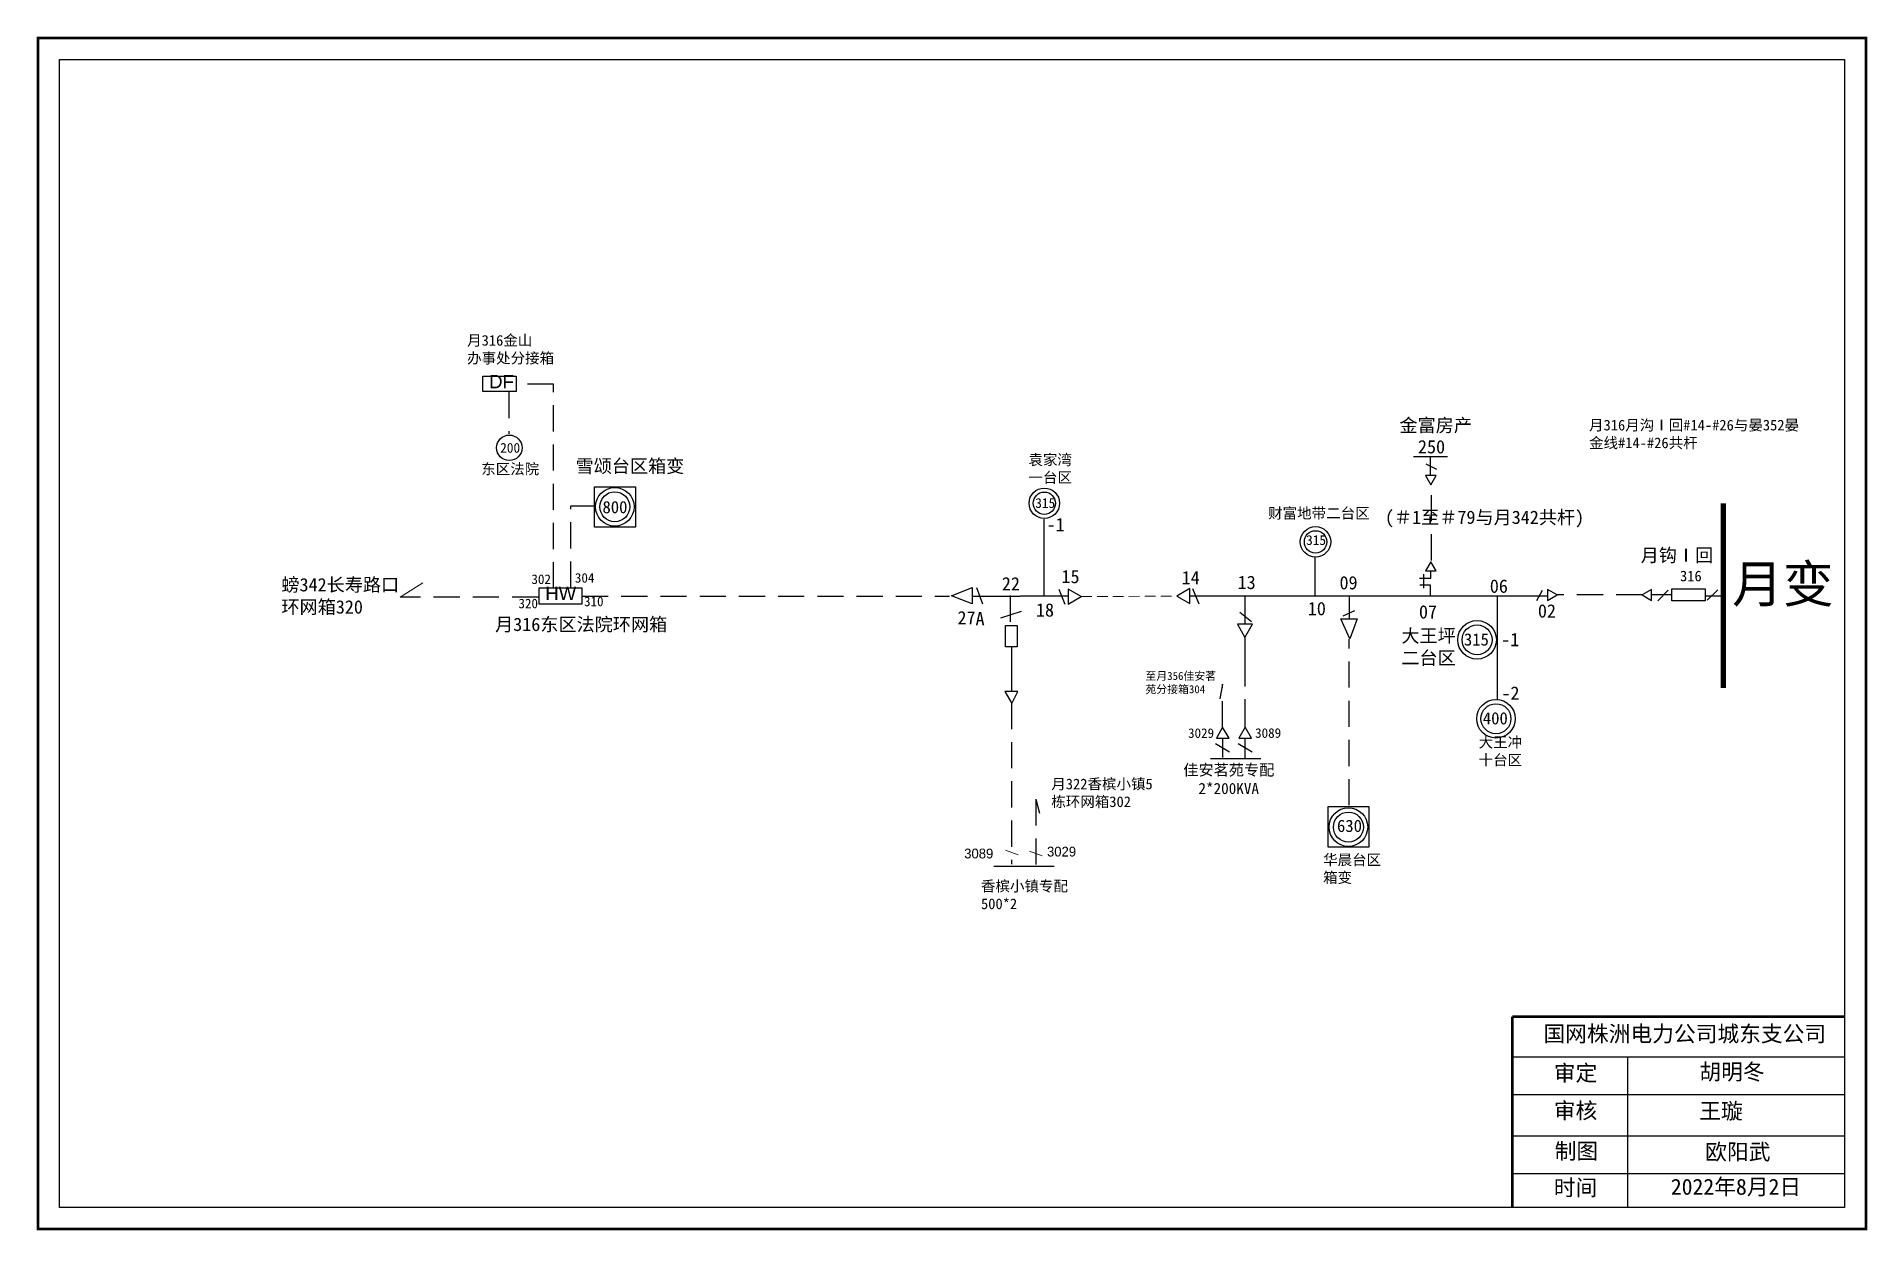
# Model space of a CAD drawing. Extents: x 0 to 344, y 0 to 224.
import ezdxf

# ---------------------------------------------------------------- set-up
doc = ezdxf.new("R2010")
doc.units = 0
doc.header["$LTSCALE"] = 0.774411
doc.linetypes.add('ACAD_ISO02W100', pattern=[15, 12, -3])
doc.linetypes.add('DASHED2', pattern=[9.525, 6.35, -3.175])
doc.layers.get('0').update_dxf_attribs({"linetype": 'CONTINUOUS'})
doc.layers.add('0-RefEdit0', color=7, linetype='CONTINUOUS')
doc.layers.add('MiniCADLayer', color=7, linetype='CONTINUOUS', lineweight=20)
doc.styles.add('hztxt_txtstyle_0.00_0_0', font='', dxfattribs={"bigfont": 'hztxt.shx'})
doc.styles.get("Standard").update_dxf_attribs({"font": '', "height": 2.5})
doc.styles.add('字体', font='simkai_0.ttf', dxfattribs={"height": 2.5})
doc.styles.add('楷体_GB2312_txtstyle_2.00_0_0', font='SIMKAI.TTF', dxfattribs={"height": 2})
doc.styles.add('楷体_GB2312_txtstyle_2.50_0_0', font='SIMKAI.TTF', dxfattribs={"height": 2.5})
doc.styles.add('楷体_GB2312_txtstyle_3.00_0_0', font='SIMKAI.TTF', dxfattribs={"height": 3})
doc.styles.get('hztxt_txtstyle_0.00_0_0').set_extended_font_data('hztxt')
doc.styles.get('Standard').set_extended_font_data('SimSun')

# ---------------------------------------------------------------- blocks, each defined once
blk = doc.blocks.new('A$C7642189F')
at = {"linetype": 'Continuous'}
for radius in [3.58, 2.63]:
    blk.add_circle((3.58, 3.58), radius, dxfattribs=at)
blk = doc.blocks.new('A$C36BF5CFD')
at = {"insert": (0.22, 2.84), "char_height": 2, "width": 13.1434, "attachment_point": 1, "style": '字体'}
blk.add_mtext('东区法院', dxfattribs=at)

msp = doc.modelspace()

# ---------------------------------------------------------------- linework, layer by layer
at = {"linetype": 'DASHED2'}
for p, q in [((96.9, 158.77), (89.91, 158.77)), ((96.9, 120.36), (96.9, 158.77)), ((88.49, 157.28), (88.49, 149.43)), ((100.17, 120.5), (100.17, 135.84)), ((100.17, 135.84), (104.4, 135.84)), ((94.02, 118.71), (68.03, 118.71)), ((102.29, 118.9), (171.44, 118.9)), ((246.63, 79.56), (246.63, 110.82)), ((222.81, 102.31), (222.28, 99.56)), ((222.81, 94.24), (222.81, 102.31)), ((183.11, 98.82), (183.11, 68.48)), ((187.65, 80.7), (187.65, 68.32))]:
    msp.add_line(p, q, dxfattribs=at)
at = {"linetype": 'Continuous'}
for p, q in [((265.13, 145.07), (258.69, 145.07)), ((283.96, 118.89), (216.65, 118.89)), ((274.47, 118.87), (274.47, 99.47)), ((306.66, 119.99), (304.68, 118.02)), ((313.58, 118.97), (316.96, 118.97)), ((315.96, 120.09), (313.97, 118.11)), ((181.09, 114.78), (184.94, 116.09)), ((181.84, 100.96), (183.13, 98.7)), ((184.26, 100.96), (181.84, 100.96)), ((183.13, 98.7), (184.26, 100.96)), ((221.48, 91.18), (224.12, 89.64)), ((222.85, 88.54), (222.85, 92.19)), ((225.72, 91.18), (228.36, 89.64)), ((227.03, 88.32), (227.03, 92.18)), ((230, 88.32), (220.52, 88.32)), ((277.33, 32.29), (339.7, 32.29)), ((298.98, 32.28), (298.98, 3.95)), ((277.33, 25.18), (339.7, 25.18)), ((277.33, 17.43), (339.7, 17.43)), ((277.33, 10.33), (339.7, 10.33))]:
    msp.add_line(p, q, dxfattribs=at)
at = {"color": 0, "linetype": 'Continuous'}
for p, q in [((261.91, 141.65), (261.91, 145.07)), ((263.08, 142.68), (261.09, 143.71)), ((189.2, 118.94), (189.2, 133.34)), ((240.19, 118.86), (240.19, 126.27)), ((259.87, 122.29), (262, 122.29)), ((261.91, 120.93), (259.92, 120.93)), ((260.69, 120.39), (260.69, 122.99)), ((261.91, 118.9), (261.91, 120.93)), ((262, 122.29), (262, 123.56)), ((171.82, 118.96), (175.66, 120.49)), ((175.66, 117.42), (171.82, 118.96)), ((175.66, 120.49), (175.66, 117.42)), ((176.52, 120.49), (177.6, 117.42)), ((193.72, 118.87), (184.76, 118.87)), ((192, 120.2), (193.14, 117.37)), ((246.63, 118.89), (246.63, 115.41)), ((246.73, 110.86), (245.06, 114.65)), ((245.06, 114.65), (248.09, 114.65)), ((247.61, 116.1), (245.4, 115.11)), ((246.63, 115.41), (246.63, 114.65)), ((248.09, 114.65), (246.73, 110.86))]:
    msp.add_line(p, q, dxfattribs=at)
at = {"color": 0, "linetype": 'DASHED2'}
msp.add_line((262.09, 125.61), (262.09, 139.86), dxfattribs=at)
at = {"color": 7, "linetype": 'Continuous', "lineweight": 0, "ltscale": 0.221402}
msp.add_line((68.03, 118.71), (72.31, 121.42), dxfattribs=at)
at = {"color": 0}
for p, q in [((175.71, 118.9), (184.72, 118.9)), ((217.16, 120.3), (218.3, 117.47)), ((227.01, 118.91), (227.01, 113.6)), ((226.04, 115.88), (228.22, 114.13))]:
    msp.add_line(p, q, dxfattribs=at)
at = {"color": 7, "linetype": 'DASHED2', "lineweight": 0, "ltscale": 0.406509}
msp.add_line((196.18, 118.8), (214.2, 118.89), dxfattribs=at)
at = {"linetype": 'ACAD_ISO02W100'}
msp.add_line((227.01, 111.16), (227.01, 94.24), dxfattribs=at)
at = {"linetype": 'Continuous', "const_width": 0.5}
msp.add_lwpolyline([(-0.1, 223.85), (343.87, 223.85), (343.87, -0.12), (-0.1, -0.12)], close=True, dxfattribs=at)
at = {"linetype": 'Continuous'}
for points in [[(3.94, 219.8), (339.83, 219.8), (339.83, 3.93), (3.94, 3.93)], [(89.9, 157.35), (83.62, 157.35), (83.62, 160.24), (89.9, 160.24)], [(94.19, 120.46), (102.26, 120.46), (102.26, 117.38), (94.19, 117.38)], [(307.34, 120.24), (313.59, 120.24), (313.59, 118.01), (307.34, 118.01)], [(181.96, 109.33), (181.96, 113.38), (184.12, 113.38), (184.12, 109.33)]]:
    msp.add_lwpolyline(points, close=True, dxfattribs=at)
at = {"color": 0}
for points in [[(261.97, 139.83), (262.97, 141.55), (260.98, 141.55)], [(104.64, 139.47), (112.32, 139.47), (112.32, 131.86), (104.64, 131.86)], [(261.99, 125.35), (261, 123.63), (262.98, 123.63)], [(196.18, 118.8), (193.72, 120.22), (193.72, 117.38)], [(214.2, 118.89), (216.65, 117.48), (216.65, 120.31)], [(227, 111.14), (228.42, 113.6), (225.59, 113.6)], [(242.69, 71.66), (242.69, 79.34), (250.3, 79.34), (250.3, 71.66)]]:
    msp.add_lwpolyline(points, close=True, dxfattribs=at)
at = {"linetype": 'Continuous'}
for points, const_width in [([(317, 136.33), (317.03, 101.6)], 1), ([(277.29, 39.79), (277.29, 4.06)], 0.5), ([(277.33, 39.79), (339.7, 39.79)], 0.5)]:
    msp.add_lwpolyline(points, dxfattribs=dict(at, const_width=const_width))
at = {"color": 7}
for points in [[(281.93, 118.08), (282.97, 120)], [(307.34, 119.12), (303.53, 119.12)]]:
    msp.add_lwpolyline(points, dxfattribs=at)
for points in [[(285.73, 119.12), (283.96, 120.15), (283.96, 118.1)], [(301.76, 119.12), (303.53, 118.1), (303.53, 120.15)]]:
    msp.add_lwpolyline(points, close=True, dxfattribs=at)
at = {"color": 7, "linetype": 'DASHED2'}
msp.add_lwpolyline([(301.76, 119.12), (285.73, 119.12)], dxfattribs=at)
for points in [[(222.81, 94.24), (221.63, 92.19), (224.02, 92.19)], [(227.05, 94.24), (225.88, 92.19), (228.26, 92.19)]]:
    msp.add_lwpolyline(points, close=True)
msp.add_circle((88.59, 146.78), 2.4)
at = {"color": 0}
for centre, radius in [((108.44, 135.69), 3.63), ((108.44, 135.69), 2.82), ((246.47, 75.46), 3.63), ((246.47, 75.46), 2.82)]:
    msp.add_circle(centre, radius, dxfattribs=at)
at = {"linetype": 'Continuous'}
for centre, radius in [((270.68, 110.67), 3.63), ((270.68, 110.67), 2.82), ((274.24, 95.84), 3.63), ((274.24, 95.84), 2.82)]:
    msp.add_circle(centre, radius, dxfattribs=at)
at = {"layer": '0-RefEdit0', "linetype": 'DASHED2'}
for p, q in [((182.86, 118.99), (182.86, 113.42)), ((187.64, 80.74), (188.36, 78.07))]:
    msp.add_line(p, q, dxfattribs=at)
at = {"layer": '0-RefEdit0'}
msp.add_line((183.09, 109.32), (183.09, 101), dxfattribs=at)
at = {"layer": '0-RefEdit0', "color": 0, "linetype": 'Continuous'}
msp.add_line((191.12, 68.06), (179.78, 68.06), dxfattribs=at)
at = {"layer": 'MiniCADLayer', "color": 7, "linetype": 'DASHED2', "ltscale": 0.744954}
for p, q in [((184.32, 70.22), (181.93, 71.12)), ((188.85, 70.06), (186.47, 70.95))]:
    msp.add_line(p, q, dxfattribs=at)

# ---------------------------------------------------------------- block references
at = {"linetype": 'Continuous'}
msp.add_blockref('A$C36BF5CFD', (83.08, 140.97), dxfattribs=at)
at = {"color": 0, "linetype": 'Continuous', "xscale": 0.7999999999999972, "yscale": 0.8000000000000114, "zscale": 0.8, "rotation": 90}
for p in [(192.12, 133.49), (243.15, 126.23)]:
    msp.add_blockref('A$C7642189F', p, dxfattribs=at)

# ---------------------------------------------------------------- texts
at = {"linetype": 'Continuous'}
for s, insert, char_height, width, attachment_point, style in [('月316金山^M^J办事处分接箱', (80.65, 167.99), 2, 35.0682, 1, '楷体_GB2312_txtstyle_2.00_0_0'), ('雪颂台区箱变', (101.06, 144.6), 2.5, 38.0045, 1, '字体'), ('{\\fSimSun|b0|i0|c134|p2;(＃1至＃79与月342共杆)}', (253.35, 134.97), 2.5, 48.2222, 1, '字体'), ('月钩Ⅰ回', (301.47, 127.84), 2.5, 14.1892, 1, '字体'), ('{\\fSimSun|b0|i0|c134|p2;月变}', (318.67, 124.7), 7, 48.0892, 1, '字体'), ('{\\fSimSun|b0|i0|c134|p2;月}316{\\fSimSun|b0|i0|c134|p2;东区法院环网箱}', (85.91, 114.83), 2.5, 37.0268, 1, '字体'), ('国网株洲电力公司城东支公司', (283.17, 38.1), 3, 82.0179, 1, '楷体_GB2312_txtstyle_3.00_0_0'), ('审定', (285.12, 30.73), 3, 23.4615, 1, '字体'), ('胡明冬', (312.51, 30.95), 3, 23.4615, 1, '楷体_GB2312_txtstyle_3.00_0_0'), ('审核', (285.12, 23.66), 3, 23.4615, 1, '字体'), (' 王璇', (310.45, 23.58), 3, 33.0539, 1, '楷体_GB2312_txtstyle_3.00_0_0'), ('制图', (285.28, 16.04), 3, 23.4615, 1, '字体'), ('欧阳武', (313.61, 15.9), 3, 36.6, 1, '楷体_GB2312_txtstyle_3.00_0_0'), ('时间', (285.12, 9.16), 3, 23.4615, 1, '字体'), ('2022年8月2日', (319.4, 9.33), 3, 40.8512, 2, '楷体_GB2312_txtstyle_3.00_0_0')]:
    msp.add_mtext(s, dxfattribs=dict(at, insert=insert, char_height=char_height, width=width, attachment_point=attachment_point, style=style))
at = {"color": 1, "linetype": 'Continuous', "char_height": 3, "width": 17.027, "attachment_point": 1, "style": '字体'}
for s, insert in [('{\\fArial|b0|i0|c0|p32;\\H0.8333x;\\C7;DF}', (84.8, 160.48)), ('{\\fArial|b0|i0|c0|p32;\\H0.8333x;\\C7;HW}', (95.36, 120.66))]:
    msp.add_mtext(s, dxfattribs=dict(at, insert=insert))
at = {"color": 0, "attachment_point": 1}
for s, insert, char_height, width in [('金富房产', (256.08, 152.27), 2.5, 18.2536), ('800', (106.12, 136.78), 2.3, 4.8377), ('315', (187.55, 137.32), 1.84, 3.8702), ('-1', (189.68, 133.59), 2.5, 12.0599), ('315', (238.51, 130.35), 1.84, 9.3893), ('302', (92.75, 122.97), 1.8, 4.8377), ('304', (100.93, 123.23), 1.8, 4.8377), ('22', (181.27, 122.46), 2.5, 12.0599), ('15', (192.49, 123.83), 2.5, 12.0599), ('14', (215.09, 123.6), 2.5, 12.0599), ('13', (225.63, 122.72), 2.5, 12.0599), ('09', (244.8, 122.66), 2.5, 12.0599), ('320', (90.31, 118.41), 1.8, 4.8377), ('310', (102.65, 118.8), 1.8, 4.8377), ('18', (187.68, 117.54), 2.5, 12.0599), ('10', (238.83, 117.8), 2.5, 12.0599), ('07', (259.75, 117.18), 2.5, 12.0599), ('27', (172.92, 116.07), 2.5, 12.0599), ('A', (176.32, 115.9), 2.5, 12.0599), ('630', (244.33, 76.85), 2.3, 4.8377)]:
    msp.add_mtext(s, dxfattribs=dict(at, insert=insert, char_height=char_height, width=width))
at = {"color": 1, "insert": (291.75, 152.05), "char_height": 2, "width": 39.5752, "attachment_point": 1, "style": '字体'}
msp.add_mtext('{\\fSimSun|b0|i0|c134|p2;月316月沟Ⅰ回#14-#26与晏352晏金线#14-#26共杆}', dxfattribs=at)
at = {"color": 7, "attachment_point": 1}
for s, insert, char_height, width in [('250', (259.56, 148.23), 2.5, 18.2536), ('06', (273.08, 122.02), 2.5, 12.0599), ('316', (308.87, 123.68), 2, 5.3846), ('02', (282.13, 117.36), 2.5, 12.0599)]:
    msp.add_mtext(s, dxfattribs=dict(at, insert=insert, char_height=char_height, width=width))
at = {"attachment_point": 1}
for s, insert, char_height, width in [('200', (86.87, 147.7), 1.84, 3.8702), ('315', (268.21, 111.89), 2.3, 4.8377), ('-1', (275.22, 111.98), 2.5, 12.0599), ('-2', (275.26, 101.91), 2.5, 12.0599), ('400', (271.77, 97.07), 2.3, 4.8377), ('{\\fSimSun|b0|i0|c134|p32;3029}', (216.3, 94.03), 1.8, 4.8377), ('{\\fSimSun|b0|i0|c134|p32;3089}', (228.92, 94.05), 1.8, 4.8377)]:
    msp.add_mtext(s, dxfattribs=dict(at, insert=insert, char_height=char_height, width=width))
at = {"color": 0, "linetype": 'Continuous', "char_height": 2, "attachment_point": 1, "style": '字体'}
for s, insert, width in [('{\\fSimSun|b0|i0|c134|p2;袁家湾一台区}', (186.27, 145.54), 10.6636), ('财富地带二台区', (231.37, 135.49), 32.2044)]:
    msp.add_mtext(s, dxfattribs=dict(at, insert=insert, width=width))
at = {"color": 1, "linetype": 'Continuous', "true_color": 0xff0000, "insert": (45.71, 122.28), "char_height": 2.5, "width": 22.4396, "attachment_point": 1, "style": '楷体_GB2312_txtstyle_2.50_0_0'}
msp.add_mtext('{\\fSimSun|b0|i0|c134|p2;螃342长寿路口环网箱320}', dxfattribs=at)
at = {"attachment_point": 1}
for s, insert, char_height, width, style in [('{\\fSimSun|b0|i0|c134|p2;大王坪二台区}', (256.44, 112.69), 2.5, 13.4931, '字体'), ('{\\C7;至月356佳安茗\\P苑分接箱304}', (208.28, 104.63), 1.5, 21.1766, '字体'), ('{\\fSimSun|b0|i0|c134|p2;大王冲\\P十台区}', (270.98, 92.41), 2, 13.4931, '字体'), ('{\\C7;佳安茗苑专配\\P  2*200KVA}', (215.4, 87.26), 2.0948, 21.1766, '字体'), ('{\\fSimSun|b0|i0|c134|p2;月322香槟小镇5栋环网箱302}', (190.57, 84.57), 2, 19.5746, 'hztxt_txtstyle_0.00_0_0'), ('3089', (174.18, 71.41), 1.84, 13.1434, 'hztxt_txtstyle_0.00_0_0'), ('3029', (189.76, 71.77), 1.84, 13.1434, 'hztxt_txtstyle_0.00_0_0'), ('{\\fSimSun|b0|i0|c134|p2;香槟小镇专配\\P500*2}', (177.34, 65.37), 2, 19.5746, 'hztxt_txtstyle_0.00_0_0')]:
    msp.add_mtext(s, dxfattribs=dict(at, insert=insert, char_height=char_height, width=width, style=style))
at = {"color": 7, "linetype": 'Continuous', "insert": (241.71, 70.31), "char_height": 2, "width": 11.2274, "attachment_point": 1, "style": '字体'}
msp.add_mtext('华晨台区箱变', dxfattribs=at)

doc.saveas('drawing.dxf')
